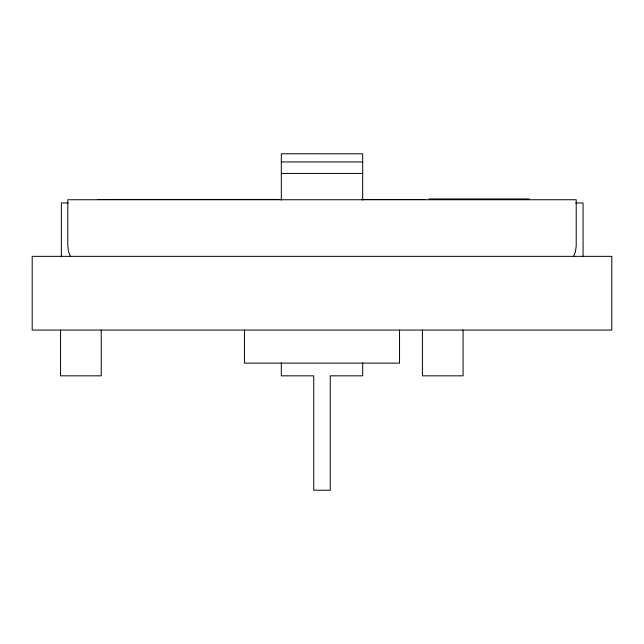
<?xml version="1.0" encoding="UTF-8"?>
<svg xmlns="http://www.w3.org/2000/svg" width="644" height="644" viewBox="0 0 644 644"><rect width="100%" height="100%" fill="white"/><g stroke="black" fill="none" stroke-linecap="round" stroke-linejoin="round"><path stroke-width="0.97" d="M573.627 256.296L575.446 251.788L576.211 246.008L576.211 199.737L67.789 199.737L67.789 246.008L68.554 251.788L70.373 256.296M281.323 161.95L362.677 161.95M281.323 173.429L362.677 173.429M428.968 198.98L529.215 198.98M97.381 199.487L278.884 199.423M361.775 199.487L425.241 199.487M68.312 202.965L61.349 202.965L61.349 256.352M575.728 202.965L583.07 202.965L583.07 256.352M463.084 330.074L463.084 375.83L422.416 375.83L422.416 330.074M399.538 330.074L399.538 363.119L244.462 363.119L244.462 330.074M362.677 200.131L362.677 153.787L281.323 153.779L281.323 200.131M362.677 362.87L362.677 375.83L330.259 375.83L330.259 490.221L313.741 490.221L313.741 375.83L281.323 375.83L281.323 362.87M101.237 330.074L101.237 375.83L60.56 375.83L60.56 330.074M611.8 256.352L32.2 256.352L32.2 330.074L611.8 330.074L611.8 256.352"/></g></svg>
